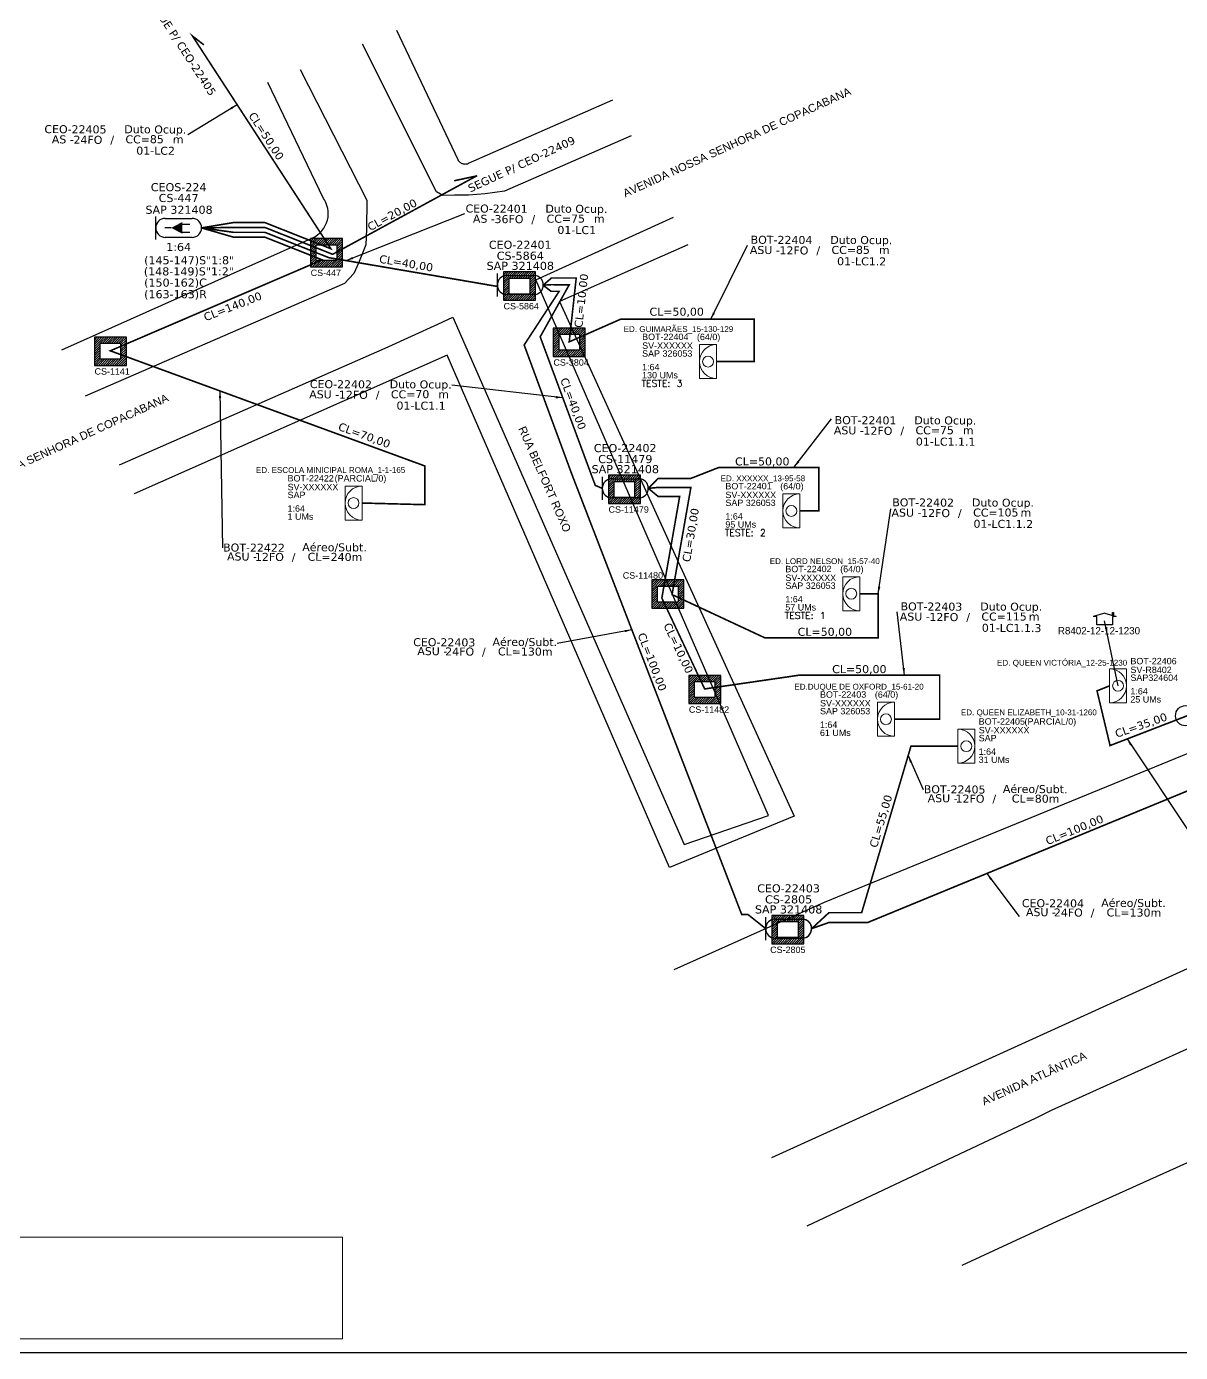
# Model space of a CAD drawing. Header units: inches. Extents: x 4735 to 6467, y 1468 to 2062.
# Drawn here: x 4931 to 5255.5, y 1468.4 to 1841.3 of the extents above; entities that cross this region are included whole.
import ezdxf
from ezdxf.enums import TextEntityAlignment as Align

# ---------------------------------------------------------------- set-up
doc = ezdxf.new("R2010")
doc.units = ezdxf.units.IN
doc.header["$MEASUREMENT"] = 0
for name, color, linetype in [('10.0-Cartográfico', 252, 'Continuous'), ('10.1-Caixas Subterrâneas', 5, 'Continuous'), ('20.4-CEOS', 1, 'Continuous'), ('20.5-CEO', 1, 'Continuous'), ('CAP a instalar', 1, 'Continuous'), ('celulas gpon', 7, 'Continuous'), ('DROP DE CLIENTE', 140, 'Continuous'), ('label_cabos', 7, 'Continuous'), ('Legenda', 1, 'Continuous'), ('Segmento de Logradouro Texto', 238, 'Continuous'), ('surveys', 252, 'Continuous'), ('surveys legendas', 7, 'Continuous')]:
    doc.layers.add(name, color=color, linetype=linetype)
doc.layers.add("20.0-LEGENDA DOS CDO'S", color=1, linetype='Continuous', lineweight=0)
doc.layers.add('20.1-CDO_INTERIOR', color=1, linetype='Continuous', lineweight=0)
doc.layers.add('EXTRA', color=50, linetype='Continuous', plot=False)
doc.styles.add('ARIAL', font='arial.ttf')
doc.styles.add('DIGICADE', font='arial.ttf')
doc.styles.add('ROMANS', font='romans.shx')
doc.styles.add('siredit', font='verdana.ttf')
doc.linetypes.add('FENCELINE1', pattern='A,0.25,-0.1,[133,ltypeshp.shx,S=0.1,R=0,X=-0.1,Y=0],-0.1,1', length=1.45)
doc.dimstyles.new('CC', dxfattribs={"dimtxt": 1, "dimasz": 2, "dimexe": 0.18, "dimexo": 0.0625, "dimgap": 0.09, "dimtad": 0, "dimdec": 0, "dimrnd": 1, "dimzin": 0, "dimdsep": 46, "dimtxsty": 'siredit', "dimblk": 'NONE', "dimcen": 0, "dimse1": 1, "dimse2": 1, "dimsd1": 1, "dimsd2": 1, "dimclrt": 7, "dimadec": 0, "dimazin": 0, "dimtfac": 1, "dimtdec": 0, "dimtofl": 0, "dimtmove": 0, "dimatfit": 3, "dimfxl": 0, "dimtolj": 1, "dimtzin": 0, "dimarcsym": 0})

# ---------------------------------------------------------------- blocks, each defined once
blk = doc.blocks.new('*U12')
at = {"layer": '20.4-CEOS', "color": 7, "style": 'siredit'}
for tag, p in [('FIBRAS_SPLITTER', (0, 0)), ('FIBRAS_TOP_C', (0, -4.13)), ('RESERVA_FINAIS', (0, -5.46))]:
    blk.add_attdef(tag, p, '', height=1.01, dxfattribs=at)
for tag, p, flags in [('ID_ATIVIDADE', (0, -6.77), 3), ('FATOR', (0, -8.09), 1), ('QTDE', (0, -9.4), 1), ('FID', (0, -10.71), 1)]:
    blk.add_attdef(tag, p, '', height=1.01, dxfattribs=dict(at, flags=flags))
blk = doc.blocks.new('*U14')
at = {"layer": '20.4-CEOS', "color": 7, "style": 'siredit'}
blk.add_attdef('FIBRAS_SPLITTER', (0, 0), '', height=1.01, dxfattribs=at)
for tag, p, flags in [('ID_ATIVIDADE', (0, -1.48), 3), ('QTDE', (0, -4.11), 1), ('FATOR', (0, -2.79), 1), ('FID', (0, -5.42), 1)]:
    blk.add_attdef(tag, p, '', height=1.01, dxfattribs=dict(at, flags=flags))
blk = doc.blocks.new('*X6')
at = {"color": 0, "linetype": 'Continuous'}
for p, q in [((-1.25, 0.34099), (-0.49099, 1.1)), ((-1.25, 0.517767), (-0.667767, 1.1)), ((-1.25, 0.694544), (-0.844544, 1.1)), ((-1.25, 0.87132), (-1.02132, 1.1)), ((-1.25, 1.048097), (-1.198097, 1.1)), ((-0.789214, 0.625), (-0.314214, 1.1)), ((-0.612437, 0.625), (-0.137437, 1.1)), ((-0.43566, 0.625), (0.03934, 1.1)), ((-0.258883, 0.625), (0.216117, 1.1)), ((-0.082107, 0.625), (0.392893, 1.1)), ((0.09467, 0.625), (0.56967, 1.1)), ((0.271447, 0.625), (0.746447, 1.1)), ((0.448223, 0.625), (0.923223, 1.1)), ((0.625, 0.625), (1.1, 1.1)), ((0.801777, 0.625), (1.25, 1.073223)), ((-1.25, 0.164214), (-0.8035, 0.610714)), ((-1.25, -0.012563), (-0.8035, 0.433937)), ((-1.25, -0.18934), (-0.8035, 0.25716)), ((-1.25, -0.366117), (-0.8035, 0.080383)), ((0.8035, 0.449947), (1.25, 0.896447)), ((0.8035, 0.27317), (1.25, 0.71967)), ((0.8035, 0.096393), (1.25, 0.542893)), ((0.8035, -0.080383), (1.25, 0.366117)), ((0.8035, -0.25716), (1.25, 0.18934)), ((0.8035, -0.433937), (1.25, 0.012563)), ((-1.25, -0.542893), (-0.8035, -0.096393)), ((-1.25, -0.71967), (-0.8035, -0.27317)), ((-1.25, -0.896447), (-0.8035, -0.449947)), ((-1.25, -1.073223), (-0.801777, -0.625)), ((-1.1, -1.1), (-0.625, -0.625)), ((-0.923223, -1.1), (-0.448223, -0.625)), ((-0.746447, -1.1), (-0.271447, -0.625)), ((-0.56967, -1.1), (-0.09467, -0.625)), ((-0.392893, -1.1), (0.082107, -0.625)), ((-0.216117, -1.1), (0.258883, -0.625)), ((-0.03934, -1.1), (0.43566, -0.625)), ((0.137437, -1.1), (0.612437, -0.625)), ((0.314214, -1.1), (0.789214, -0.625)), ((0.49099, -1.1), (1.25, -0.34099)), ((0.667767, -1.1), (1.25, -0.517767)), ((0.8035, -0.610714), (1.25, -0.164214)), ((0.844544, -1.1), (1.25, -0.694544)), ((1.02132, -1.1), (1.25, -0.87132)), ((1.198097, -1.1), (1.25, -1.048097))]:
    blk.add_line(p, q, dxfattribs=at)
blk = doc.blocks.new('MANHOLE_MQ')
at = {"color": 0, "linetype": 'Continuous'}
for p, q in [((0.00000623, 0.00000569), (-0.00000627, 0.00000569)), ((-0.00000627, 0.00000569), (-0.00000627, -0.00000531)), ((0.00000623, -0.00000531), (0.00000623, 0.00000569)), ((-0.00000404, 0.00000331), (0.00000399, 0.00000331)), ((-0.00000404, -0.00000294), (-0.00000404, 0.00000331)), ((0.00000399, 0.00000331), (0.00000399, -0.00000294)), ((0.00000399, -0.00000294), (-0.00000404, -0.00000294)), ((0.00000399, -0.00000294), (0.00000399, -0.00000294)), ((-0.00000627, -0.00000531), (0.00000623, -0.00000531))]:
    blk.add_line(p, q, dxfattribs=at)
at = {"color": 0, "linetype": 'Continuous', "xscale": 5e-06, "yscale": 5e-06, "zscale": 1e-05}
blk.add_blockref('*X6', (-0.00000002, 0.00000019), dxfattribs=at)
blk = doc.blocks.new('Teste  FTTH')
at = {"color": 0, "lineweight": 0, "style": 'ROMANS'}
for tag, p in [('TESTE', (-2.302, -0.29)), ('QTDE', (0.212, -0.29))]:
    blk.add_attdef(tag, p, '', height=0.48, dxfattribs=at)
for tag, p, flags in [('FID', (-2.227, -1.253), 1), ('FATOR', (-2.227, -2.028), 3), ('ID_ATIVIDADE', (-2.227, -2.716), 3)]:
    blk.add_attdef(tag, p, '', height=0.48, dxfattribs=dict(at, flags=flags))
blk = doc.blocks.new('Inst CB DT OCUP CFOA-SM-AS-80-TS-36')
at = {"layer": 'label_cabos', "color": 0, "style": 'siredit'}
for tag, flags, p in [('ID_ATIVIDADE', 3, (1.31, 2.67)), ('FATOR', 1, (11.56, 2.55))]:
    blk.add_attdef(tag, text='', height=1, rotation=359.69, dxfattribs=dict(at, flags=flags)).set_placement(p, align=Align.MIDDLE_CENTER)
for tag, p in [('DESTINO_CABO', (3.13, 1.26)), ('TIPO_CABO', (13.11, 1.24)), ('TIPO_CABO', (1.76, 0)), ('CABO', (4.69, -0.05)), ('/', (7.71, -0.05)), ('LANCE', (10.91, 0)), ('UND', (15.96, 0)), ('FID', (13.15, -1.41))]:
    blk.add_attdef(tag, text='', height=1, rotation=359.69, dxfattribs=at).set_placement(p, align=Align.MIDDLE_CENTER)
blk.add_attdef('QTDE', (12.43, -0.47), '', height=1, rotation=359.69, dxfattribs=at)
blk = doc.blocks.new('_None')
blk = doc.blocks.new('Inst CB DT OCUP CFOA-SM-ASU-120-S-12')
at = {"layer": 'label_cabos', "color": 0, "style": 'siredit'}
for tag, flags, p in [('ID_ATIVIDADE', 3, (1.31, 2.67)), ('FATOR', 1, (11.56, 2.55))]:
    blk.add_attdef(tag, text='', height=1, rotation=359.69, dxfattribs=dict(at, flags=flags)).set_placement(p, align=Align.MIDDLE_CENTER)
for tag, p in [('DESTINO_CABO', (3.13, 1.26)), ('TIPO_CABO', (13.11, 1.24)), ('TIPO_CABO', (1.26, 0)), ('CABO', (4.69, -0.05)), ('/', (7.71, -0.05)), ('LANCE', (10.91, 0)), ('UND', (15.96, 0)), ('FID', (13.15, -1.41))]:
    blk.add_attdef(tag, text='', height=1, rotation=359.69, dxfattribs=at).set_placement(p, align=Align.MIDDLE_CENTER)
blk.add_attdef('QTDE', (12.43, -0.47), '', height=1, rotation=359.69, dxfattribs=at)
blk = doc.blocks.new('LEGENDA DOS CABOS')
at = {"layer": 'EXTRA', "style": 'siredit'}
for tag, p in [('ID', (4.6, 0.97)), ('XX', (9.03, 0.97))]:
    blk.add_attdef(tag, text='', height=0.48, rotation=359.69, dxfattribs=at).set_placement(p, align=Align.MIDDLE_CENTER)
at = {"layer": 'Legenda', "color": 7, "style": 'siredit'}
for tag, p in [('TIPO_CABO', (1.31, 0)), ('CABO', (4.69, -0.05)), ('/', (6.81, -0.05)), ('METROS', (10.03, -0.05))]:
    blk.add_attdef(tag, text='', height=0.8, rotation=359.69, dxfattribs=at).set_placement(p, align=Align.MIDDLE_CENTER)
blk = doc.blocks.new('Inst CB DT OCUP CFOA-SM-AS-80-TS-24')
at = {"layer": 'label_cabos', "color": 0, "style": 'siredit'}
for tag, flags, p in [('ID_ATIVIDADE', 3, (1.31, 2.67)), ('FATOR', 1, (11.56, 2.55))]:
    blk.add_attdef(tag, text='', height=1, rotation=359.69, dxfattribs=dict(at, flags=flags)).set_placement(p, align=Align.MIDDLE_CENTER)
for tag, p in [('DESTINO_CABO', (3.13, 1.26)), ('TIPO_CABO', (13.11, 1.24)), ('TIPO_CABO', (1.76, 0)), ('CABO', (4.69, -0.05)), ('/', (7.71, -0.05)), ('LANCE', (10.91, 0)), ('UND', (15.96, 0)), ('FID', (13.15, -1.41))]:
    blk.add_attdef(tag, text='', height=1, rotation=359.69, dxfattribs=at).set_placement(p, align=Align.MIDDLE_CENTER)
blk.add_attdef('QTDE', (12.43, -0.47), '', height=1, rotation=359.69, dxfattribs=at)

msp = doc.modelspace()

# ---------------------------------------------------------------- linework, layer by layer
at = {"color": 0, "lineweight": 0}
for p, q in [((4741.66, 1500.76), (5019.91, 1500.76)), ((5019.91, 1500.76), (5019.91, 1472.25)), ((5019.91, 1472.25), (4741.66, 1472.25))]:
    msp.add_line(p, q, dxfattribs=at)
msp.add_lwpolyline([(4735.1, 1468.37), (5573.67, 1468.37), (5573.67, 2062.37), (4735.1, 2062.37), (4735.1, 1468.37)])
at = {"color": 1}
for points in [[(5138.86, 1590.81), (5138.86, 1584.32)], [(5141.56, 1590.26), (5149.11, 1590.26)], [(5141.56, 1584.88), (5149.03, 1584.88)]]:
    msp.add_lwpolyline(points, dxfattribs=at)
at = {"color": 5}
msp.add_circle((5256.95, 1647.44), 2.85, dxfattribs=at)
at = {"color": 1}
for centre, start, end in [((5141.56, 1587.57), 90, 270), ((5149.11, 1587.57), 268.3302, 90)]:
    msp.add_arc(centre, 2.69, start, end, dxfattribs=at)
at = {"layer": '10.0-Cartográfico'}
for points in [[(5035.03, 1840.21), (5052.32, 1803.81), (5052.41, 1803.61), (5052.55, 1803.43), (5052.68, 1803.27), (5052.86, 1803.13), (5053.03, 1802.99), (5053.21, 1802.87), (5053.43, 1802.77), (5053.63, 1802.69), (5053.85, 1802.63), (5054.09, 1802.61), (5054.31, 1802.59), (5054.55, 1802.6), (5054.77, 1802.64), (5054.99, 1802.68), (5055.28, 1802.79), (5095.86, 1820.63)], [(5101.09, 1810.54), (5065.46, 1794.96), (5060.04, 1794.23), (5055.35, 1793.84), (5051.37, 1793.8), (5048.11, 1793.76), (5046.29, 1794.74), (5025.47, 1836.3)], [(5008.02, 1829.21), (5026.77, 1792.4), (5026.61, 1784.31), (5026.4, 1779.89), (5024.35, 1774.72), (5023.07, 1771.76), (5020.45, 1769.03), (4947.48, 1737.3)], [(4940.92, 1750.34), (5012.15, 1782.12), (5012.87, 1782.63), (5013.52, 1783.19), (5014.1, 1783.83), (5014.6, 1784.52), (5015.03, 1785.26), (5015.39, 1786.01), (5015.64, 1786.81), (5015.81, 1787.64), (5015.86, 1788.48), (5015.85, 1789.31), (5015.73, 1790.12), (5015.52, 1790.93), (5015.2, 1791.72), (5014.82, 1792.47), (5014.58, 1792.87), (4998.9, 1825.51)], [(4957.17, 1718.03), (5031.86, 1750.81), (5046.66, 1757.53), (5050.88, 1759.49), (5115.92, 1611.18), (5139.64, 1619.36), (5074.24, 1770.06), (5112.95, 1787.65)], [(5116.98, 1779.87), (5080.92, 1763.91), (5146.87, 1619.2), (5111.79, 1604.72), (5049.32, 1748.84), (4961.28, 1709.84)], [(5113.17, 1576.06), (5155.44, 1595.03), (5346.86, 1673.51), (5347.27, 1673.72), (5347.64, 1673.94), (5347.99, 1674.21), (5348.32, 1674.52), (5348.6, 1674.85), (5348.86, 1675.22), (5349.05, 1675.61), (5349.2, 1675.99), (5349.32, 1676.4), (5349.38, 1676.83), (5349.4, 1677.26), (5349.37, 1677.68), (5349.3, 1678.11), (5349.16, 1678.51), (5348.96, 1678.96), (5324.1, 1726.82)], [(5329.56, 1729.46), (5374.2, 1645.91), (5374.77, 1644.51), (5375.16, 1643.07), (5375.4, 1641.59), (5375.46, 1640.11), (5375.35, 1638.63), (5375.09, 1637.16), (5374.64, 1635.73), (5374.05, 1634.35), (5373.3, 1633.04), (5372.42, 1631.79), (5371.38, 1630.64), (5370.23, 1629.61), (5368.97, 1628.68), (5367.6, 1627.89), (5367.29, 1627.73), (5324.63, 1606.85), (5140.48, 1523.11)], [(5375.95, 1607.3), (5219.18, 1536.44), (5218.35, 1536.04), (5214.84, 1534.29), (5150.4, 1503.89)], [(5194.15, 1492.93), (5222.09, 1505.87), (5222.31, 1505.95), (5287.43, 1535.31)]]:
    msp.add_lwpolyline(points, dxfattribs=at)
at = {"layer": '20.1-CDO_INTERIOR', "color": 0, "lineweight": 18}
for points in [[(5120.29, 1742.23), (5120.28, 1751.79), (5125.06, 1751.8), (5125.07, 1742.23)], [(5020.6, 1702.47), (5020.59, 1712.03), (5025.37, 1712.03), (5025.38, 1702.47)], [(5143.7, 1700.25), (5143.7, 1709.81), (5148.48, 1709.82), (5148.49, 1700.25)], [(5160.56, 1676.95), (5160.56, 1686.52), (5165.34, 1686.52), (5165.34, 1676.96)], [(5170.3, 1641.66), (5170.3, 1651.22), (5175.08, 1651.23), (5175.08, 1641.66)], [(5197.68, 1634.09), (5197.68, 1643.65), (5192.9, 1643.65), (5192.9, 1634.09)]]:
    msp.add_lwpolyline(points, close=True, dxfattribs=at)
at = {"layer": '20.1-CDO_INTERIOR', "color": 1, "lineweight": 18}
msp.add_lwpolyline([(5240.34, 1651.07), (5240.35, 1660.63), (5235.56, 1660.63), (5235.56, 1651.07)], close=True, dxfattribs=at)
at = {"layer": '20.1-CDO_INTERIOR', "color": 0, "lineweight": 18}
for centre in [(5122.68, 1747.01), (5022.98, 1707.25), (5146.09, 1705.03), (5162.95, 1681.74), (5172.69, 1646.44), (5195.29, 1638.87)]:
    msp.add_circle(centre, 1.53, dxfattribs=at)
at = {"layer": '20.1-CDO_INTERIOR', "color": 1, "lineweight": 18}
msp.add_circle((5237.95, 1655.85), 1.53, dxfattribs=at)
at = {"layer": '20.1-CDO_INTERIOR', "color": 0, "lineweight": 18}
for centre, start, end in [((5125.07, 1747.02), 90.0276, 270.0276), ((5025.38, 1707.25), 90.0276, 270.0276), ((5148.48, 1705.03), 90.0276, 270.0276), ((5165.34, 1681.74), 90.0276, 270.0276), ((5175.08, 1646.45), 90.0276, 270.0276), ((5192.9, 1638.87), 269.9724, 89.9724)]:
    msp.add_arc(centre, 4.78, start, end, dxfattribs=at)
at = {"layer": '20.1-CDO_INTERIOR', "color": 1, "lineweight": 18}
msp.add_arc((5235.56, 1655.85), 4.78, 269.9724, 89.9724, dxfattribs=at)
at = {"layer": '20.4-CEOS', "color": 0}
for p, q in [((4970.05, 1787.31), (4977.57, 1787.31)), ((4977.57, 1781.94), (4970.05, 1781.94))]:
    msp.add_line(p, q, dxfattribs=at)
for points in [[(4967.37, 1781.39), (4967.37, 1787.86)], [(4971.73, 1784.63), (4969.92, 1784.63)], [(4974.7, 1785.69), (4976.98, 1785.69)], [(4974.7, 1783.46), (4976.98, 1783.46)]]:
    msp.add_lwpolyline(points, dxfattribs=at)
msp.add_lwpolyline([(4971.73, 1784.63, 0, 3.31, 0), (4974.84, 1784.63, 3.31, 3.31, 0)], format="xyseb", dxfattribs=at)
for centre, start, end in [((4970.05, 1784.63), 90, 270), ((4977.57, 1784.63), 270, 90)]:
    msp.add_arc(centre, 2.68, start, end, dxfattribs=at)
at = {"layer": '20.5-CEO', "color": 5}
for p, q in [((5066.11, 1771.25), (5073.66, 1771.25)), ((5073.66, 1765.87), (5066.11, 1765.87))]:
    msp.add_line(p, q, dxfattribs=at)
at = {"layer": '20.5-CEO', "color": 0}
for p, q in [((5095.62, 1714.07), (5103.18, 1714.07)), ((5103.18, 1708.69), (5095.62, 1708.69))]:
    msp.add_line(p, q, dxfattribs=at)
at = {"layer": '20.5-CEO', "color": 1}
for p, q in [((5141.56, 1590.26), (5149.11, 1590.26)), ((5149.11, 1584.88), (5141.56, 1584.88))]:
    msp.add_line(p, q, dxfattribs=at)
at = {"layer": '20.5-CEO', "color": 5}
msp.add_lwpolyline([(5063.41, 1771.81), (5063.41, 1765.32)], dxfattribs=at)
at = {"layer": '20.5-CEO', "color": 0}
msp.add_lwpolyline([(5092.93, 1714.63), (5092.93, 1708.14)], dxfattribs=at)
at = {"layer": '20.5-CEO', "color": 1}
msp.add_lwpolyline([(5138.86, 1590.81), (5138.86, 1584.32)], dxfattribs=at)
at = {"layer": '20.5-CEO', "color": 5}
for centre, start, end in [((5066.11, 1768.56), 90, 270), ((5073.66, 1768.56), 270, 90)]:
    msp.add_arc(centre, 2.69, start, end, dxfattribs=at)
at = {"layer": '20.5-CEO', "color": 0}
for centre, start, end in [((5095.62, 1711.38), 90, 270), ((5103.18, 1711.38), 270, 90)]:
    msp.add_arc(centre, 2.69, start, end, dxfattribs=at)
at = {"layer": '20.5-CEO', "color": 1}
for centre, start, end in [((5141.56, 1587.57), 90, 270), ((5149.11, 1587.57), 270, 90)]:
    msp.add_arc(centre, 2.69, start, end, dxfattribs=at)
at = {"layer": 'CAP a instalar', "color": 0, "ltscale": 5, "const_width": 0.45}
for points in [[(4980.25, 1784.62), (4989.23, 1786.12), (4998.05, 1786.12), (5016.59, 1778.77), (4977.72, 1838.55), (4980.9, 1836.1), (4980.9, 1836.1)], [(4980.25, 1784.62), (4989.23, 1784.75), (4998.05, 1784.75), (5017.11, 1777.2), (5057.74, 1799.32)], [(5057.58, 1799.23), (5051.29, 1797.88)], [(4980.25, 1784.62), (4989.23, 1783.38), (4998.05, 1783.38), (5016.02, 1776.26), (5049.76, 1770.5), (5059.17, 1768.89), (5063.41, 1768.16)], [(5092.93, 1711.38), (5090.96, 1712.2), (5075.47, 1753.99), (5083.64, 1768.64), (5078.53, 1768.65), (5076.3, 1768.51)], [(5076.35, 1768.56), (5078.64, 1770.53), (5085.6, 1770.53), (5083.63, 1752.58), (5098.03, 1758.92), (5135.67, 1758.92), (5135.67, 1747.02), (5125.06, 1747.02)], [(5148.47, 1705.04), (5153.82, 1705.04), (5153.82, 1717.27), (5125.74, 1717.27), (5117.84, 1714.18), (5108.63, 1714.18), (5105.87, 1711.38)], [(5165.34, 1681.74), (5170.51, 1681.74), (5170.51, 1669.35), (5138.63, 1669.35), (5112.55, 1681.51), (5117.84, 1711.64), (5108.63, 1711.64), (5105.87, 1711.38)], [(5175.08, 1646.45), (5187.8, 1646.45), (5187.8, 1658.86), (5148.45, 1658.86), (5121.71, 1654.97), (5109.68, 1680.54), (5114.69, 1709.11), (5108.63, 1709.11), (5105.87, 1711.38)]]:
    msp.add_lwpolyline(points, dxfattribs=at)
at = {"layer": 'CAP a instalar', "color": 0, "linetype": 'FENCELINE1', "ltscale": 5, "const_width": 0.45}
for points in [[(4980.25, 1784.62), (4989.23, 1782.02), (4998.05, 1782.02), (5014.17, 1775.63), (4954.6, 1750.06), (5043.02, 1717.68), (5043.02, 1706.79), (5025.38, 1707.25)], [(5151.8, 1587.57), (5156.68, 1592.06), (5165.86, 1592.06), (5179.72, 1638.87), (5192.9, 1638.87)]]:
    msp.add_lwpolyline(points, dxfattribs=at)
at = {"layer": 'CAP a instalar', "color": 1, "linetype": 'FENCELINE1', "ltscale": 5, "const_width": 0.45}
for points in [[(5076.3, 1768.51), (5078.53, 1766.78), (5080.8, 1766.78), (5070.96, 1751.7), (5084.37, 1715.34), (5132.13, 1591.54), (5133.85, 1591.57), (5138.86, 1587.57)], [(5311.21, 1648.18), (5313.77, 1651.63), (5323.05, 1651.63), (5316.9, 1662.18), (5295.57, 1662.18), (5235.71, 1639.05), (5232.04, 1654.43), (5235.56, 1655.85)], [(5151.8, 1587.57), (5156.68, 1589.3), (5167.59, 1589.3), (5290.41, 1639.85), (5292.06, 1645.48), (5296.36, 1645.43), (5298.28, 1648.18)]]:
    msp.add_lwpolyline(points, dxfattribs=at)
at = {"layer": 'DROP DE CLIENTE'}
msp.add_lwpolyline([(5237.95, 1655.85), (5234.12, 1674.14)], dxfattribs=at)
at = {"layer": 'surveys', "color": 0}
for p, q in [((5234.19, 1676.28), (5230.97, 1675.33)), ((5231.98, 1673.03), (5231.98, 1675.33)), ((5234.19, 1676.28), (5237.41, 1675.33)), ((5236.35, 1676.42), (5236.69, 1676.42)), ((5236.35, 1675.66), (5236.35, 1676.42)), ((5236.4, 1675.34), (5236.4, 1673.03)), ((5237.41, 1675.33), (5236.4, 1675.33)), ((5236.69, 1676.42), (5236.69, 1675.56)), ((5236.4, 1673.03), (5231.98, 1673.03))]:
    msp.add_line(p, q, dxfattribs=at)
msp.add_lwpolyline([(5231.98, 1675.33), (5230.97, 1675.33)], dxfattribs=at)

# ---------------------------------------------------------------- block references
at = {"layer": '10.1-Caixas Subterrâneas', "color": 30, "xscale": 719521.9972001059, "yscale": 719521.9972001059, "zscale": 719521.9972001059}
for p, rotation in [((5015.37, 1777.79), 180.000000000063), ((5069.61, 1768.41), 180.000000000063), ((5083.63, 1752.58), 180.0000000000629), ((4954.6, 1750.06), 180.000000000063), ((5099.12, 1711.23), 180.0000000000629), ((5111.35, 1681.79), 180.0000000000629), ((5121.71, 1654.97), 180.0000000000627), ((5145.06, 1587.42), 180.0000000000627)]:
    msp.add_blockref('MANHOLE_MQ', p, dxfattribs=dict(at, rotation=rotation))
at = {"layer": "20.0-LEGENDA DOS CDO'S", "color": 0, "lineweight": 0, "xscale": 3.938625000000173, "yscale": 3.938624999999831, "zscale": 3.938624999999983, "rotation": 0.004078562106884199}
for p, values in [((5113.01, 1741.1), {'TESTE': 'TESTE:', 'QTDE': '3'}), ((5136.43, 1699.12), {'TESTE': 'TESTE:', 'QTDE': '2'}), ((5153.29, 1675.82), {'TESTE': 'TESTE:', 'QTDE': '1'})]:
    msp.add_blockref('Teste  FTTH', p, dxfattribs=at).add_auto_attribs(values)
at = {"layer": '20.4-CEOS', "color": 0, "lineweight": 0}
ref = msp.add_blockref('*U12', (4964.11, 1774.39), dxfattribs=dict(at, xscale=2.25, yscale=2.25, zscale=2.25))
ref.add_attrib('FIBRAS_SPLITTER', '(145-147)S"1:8"', (4964.11, 1774.39), dxfattribs={"color": 7, "height": 2.2718, "style": 'siredit'})
ref.add_attrib('FIBRAS_TOP_C', '(150-162)C', (4964.11, 1768.1), dxfattribs={"color": 7, "height": 2.272, "style": 'siredit'})
ref.add_attrib('RESERVA_FINAIS', '(163-163)R', (4964.11, 1764.84), dxfattribs={"color": 7, "height": 2.272, "style": 'siredit'})
at = {"layer": '20.4-CEOS', "color": 0, "lineweight": 0, "xscale": 2.25, "yscale": 2.25, "zscale": 2.25}
msp.add_blockref('*U14', (4964.02, 1771.26), dxfattribs=at).add_auto_attribs({'FIBRAS_SPLITTER': '(148-149)S"1:2"'})
at = {"layer": 'label_cabos', "color": 0, "lineweight": 0}
ref = msp.add_blockref('Inst CB DT OCUP CFOA-SM-AS-80-TS-24', (4937.76, 1809.52), dxfattribs=dict(at, xscale=2.25, yscale=2.25, zscale=2.25))
ref.add_attrib('DESTINO_CABO', 'CEO-22405', dxfattribs={"color": 0, "height": 2.25, "rotation": 359.69, "style": 'siredit'}).set_placement((4944.8, 1812.36), align=Align.MIDDLE_CENTER)
ref.add_attrib('CABO', '24FO', dxfattribs={"color": 0, "height": 2.25, "rotation": 359.69, "style": 'siredit'}).set_placement((4948.3, 1809.4), align=Align.MIDDLE_CENTER)
ref.add_attrib('TIPO_CABO', 'Duto Ocup.', dxfattribs={"color": 0, "height": 2.25, "rotation": 359.69, "style": 'siredit'}).set_placement((4967.25, 1812.32), align=Align.MIDDLE_CENTER)
ref.add_attrib('/', '/', dxfattribs={"color": 0, "height": 2.25, "rotation": 359.69, "style": 'siredit'}).set_placement((4955.12, 1809.4), align=Align.MIDDLE_CENTER)
ref.add_attrib('TIPO_CABO', 'AS - ', dxfattribs={"color": 0, "height": 2.25, "rotation": 359.69, "style": 'siredit'}).set_placement((4941.72, 1809.51), align=Align.MIDDLE_CENTER)
ref.add_attrib('FID', '01-LC2', dxfattribs={"color": 0, "height": 2.25, "rotation": 359.69, "style": 'siredit'}).set_placement((4967.34, 1806.33), align=Align.MIDDLE_CENTER)
ref.add_attrib('LANCE', 'CC=', dxfattribs={"color": 0, "height": 2.25, "rotation": 359.69, "style": 'siredit'}).set_placement((4962.3, 1809.52), align=Align.MIDDLE_CENTER)
ref.add_attrib('QTDE', '85', (4965.72, 1808.45), dxfattribs={"color": 0, "height": 2.25, "rotation": 359.69, "style": 'siredit'})
ref.add_attrib('UND', 'm', dxfattribs={"color": 0, "height": 2.25, "rotation": 359.69, "style": 'siredit'}).set_placement((4973.68, 1809.52), align=Align.MIDDLE_CENTER)
ref = msp.add_blockref('Inst CB DT OCUP CFOA-SM-AS-80-TS-36', (5056.16, 1787.2), dxfattribs=dict(at, xscale=2.25, yscale=2.25, zscale=2.25))
ref.add_attrib('DESTINO_CABO', 'CEO-22401', dxfattribs={"color": 0, "height": 2.25, "rotation": 359.69, "style": 'siredit'}).set_placement((5063.21, 1790.04), align=Align.MIDDLE_CENTER)
ref.add_attrib('CABO', '36FO', dxfattribs={"color": 0, "height": 2.25, "rotation": 359.69, "style": 'siredit'}).set_placement((5066.7, 1787.08), align=Align.MIDDLE_CENTER)
ref.add_attrib('TIPO_CABO', 'Duto Ocup.', dxfattribs={"color": 0, "height": 2.25, "rotation": 359.69, "style": 'siredit'}).set_placement((5085.65, 1790), align=Align.MIDDLE_CENTER)
ref.add_attrib('/', '/', dxfattribs={"color": 0, "height": 2.25, "rotation": 359.69, "style": 'siredit'}).set_placement((5073.52, 1787.08), align=Align.MIDDLE_CENTER)
ref.add_attrib('TIPO_CABO', 'AS - ', dxfattribs={"color": 0, "height": 2.25, "rotation": 359.69, "style": 'siredit'}).set_placement((5060.13, 1787.19), align=Align.MIDDLE_CENTER)
ref.add_attrib('FID', '01-LC1', dxfattribs={"color": 0, "height": 2.25, "rotation": 359.69, "style": 'siredit'}).set_placement((5085.74, 1784.02), align=Align.MIDDLE_CENTER)
ref.add_attrib('LANCE', 'CC=', dxfattribs={"color": 0, "height": 2.25, "rotation": 359.69, "style": 'siredit'}).set_placement((5080.71, 1787.2), align=Align.MIDDLE_CENTER)
ref.add_attrib('QTDE', '75', (5084.13, 1786.13), dxfattribs={"color": 0, "height": 2.25, "rotation": 359.69, "style": 'siredit'})
ref.add_attrib('UND', 'm', dxfattribs={"color": 0, "height": 2.25, "rotation": 359.69, "style": 'siredit'}).set_placement((5092.08, 1787.2), align=Align.MIDDLE_CENTER)
ref = msp.add_blockref('Inst CB DT OCUP CFOA-SM-ASU-120-S-12', (5136.28, 1778.41), dxfattribs=dict(at, xscale=2.25, yscale=2.25, zscale=2.25))
ref.add_attrib('DESTINO_CABO', 'BOT-22404', dxfattribs={"color": 0, "height": 2.25, "rotation": 359.69, "style": 'siredit'}).set_placement((5143.33, 1781.25), align=Align.MIDDLE_CENTER)
ref.add_attrib('CABO', '12FO', dxfattribs={"color": 0, "height": 2.25, "rotation": 359.69, "style": 'siredit'}).set_placement((5146.82, 1778.29), align=Align.MIDDLE_CENTER)
ref.add_attrib('TIPO_CABO', 'Duto Ocup.', dxfattribs={"color": 0, "height": 2.25, "rotation": 359.69, "style": 'siredit'}).set_placement((5165.77, 1781.21), align=Align.MIDDLE_CENTER)
ref.add_attrib('/', '/', dxfattribs={"color": 0, "height": 2.25, "rotation": 359.69, "style": 'siredit'}).set_placement((5153.64, 1778.29), align=Align.MIDDLE_CENTER)
ref.add_attrib('TIPO_CABO', 'ASU - ', dxfattribs={"color": 0, "height": 2.25, "rotation": 359.69, "style": 'siredit'}).set_placement((5139.12, 1778.4), align=Align.MIDDLE_CENTER)
ref.add_attrib('FID', '01-LC1.2', dxfattribs={"color": 0, "height": 2.25, "rotation": 359.69, "style": 'siredit'}).set_placement((5165.86, 1775.22), align=Align.MIDDLE_CENTER)
ref.add_attrib('LANCE', 'CC=', dxfattribs={"color": 0, "height": 2.25, "rotation": 359.69, "style": 'siredit'}).set_placement((5160.83, 1778.41), align=Align.MIDDLE_CENTER)
ref.add_attrib('QTDE', '85', (5164.25, 1777.34), dxfattribs={"color": 0, "height": 2.25, "rotation": 359.69, "style": 'siredit'})
ref.add_attrib('UND', 'm', dxfattribs={"color": 0, "height": 2.25, "rotation": 359.69, "style": 'siredit'}).set_placement((5172.2, 1778.41), align=Align.MIDDLE_CENTER)
ref = msp.add_blockref('Inst CB DT OCUP CFOA-SM-ASU-120-S-12', (5012.39, 1737.82), dxfattribs=dict(at, xscale=2.25, yscale=2.25, zscale=2.25))
ref.add_attrib('DESTINO_CABO', 'CEO-22402', dxfattribs={"color": 0, "height": 2.25, "rotation": 359.69, "style": 'siredit'}).set_placement((5019.44, 1740.66), align=Align.MIDDLE_CENTER)
ref.add_attrib('CABO', '12FO', dxfattribs={"color": 0, "height": 2.25, "rotation": 359.69, "style": 'siredit'}).set_placement((5022.93, 1737.7), align=Align.MIDDLE_CENTER)
ref.add_attrib('TIPO_CABO', 'Duto Ocup.', dxfattribs={"color": 0, "height": 2.25, "rotation": 359.69, "style": 'siredit'}).set_placement((5041.88, 1740.62), align=Align.MIDDLE_CENTER)
ref.add_attrib('/', '/', dxfattribs={"color": 0, "height": 2.25, "rotation": 359.69, "style": 'siredit'}).set_placement((5029.75, 1737.7), align=Align.MIDDLE_CENTER)
ref.add_attrib('TIPO_CABO', 'ASU - ', dxfattribs={"color": 0, "height": 2.25, "rotation": 359.69, "style": 'siredit'}).set_placement((5015.23, 1737.81), align=Align.MIDDLE_CENTER)
ref.add_attrib('FID', '01-LC1.1', dxfattribs={"color": 0, "height": 2.25, "rotation": 359.69, "style": 'siredit'}).set_placement((5041.97, 1734.63), align=Align.MIDDLE_CENTER)
ref.add_attrib('LANCE', 'CC=', dxfattribs={"color": 0, "height": 2.25, "rotation": 359.69, "style": 'siredit'}).set_placement((5036.94, 1737.82), align=Align.MIDDLE_CENTER)
ref.add_attrib('QTDE', '70', (5040.36, 1736.75), dxfattribs={"color": 0, "height": 2.25, "rotation": 359.69, "style": 'siredit'})
ref.add_attrib('UND', 'm', dxfattribs={"color": 0, "height": 2.25, "rotation": 359.69, "style": 'siredit'}).set_placement((5048.31, 1737.82), align=Align.MIDDLE_CENTER)
ref = msp.add_blockref('Inst CB DT OCUP CFOA-SM-ASU-120-S-12', (5159.9, 1727.69), dxfattribs=dict(at, xscale=2.25, yscale=2.25, zscale=2.25))
ref.add_attrib('DESTINO_CABO', 'BOT-22401', dxfattribs={"color": 0, "height": 2.25, "rotation": 359.69, "style": 'siredit'}).set_placement((5166.95, 1730.53), align=Align.MIDDLE_CENTER)
ref.add_attrib('CABO', '12FO', dxfattribs={"color": 0, "height": 2.25, "rotation": 359.69, "style": 'siredit'}).set_placement((5170.44, 1727.57), align=Align.MIDDLE_CENTER)
ref.add_attrib('TIPO_CABO', 'Duto Ocup.', dxfattribs={"color": 0, "height": 2.25, "rotation": 359.69, "style": 'siredit'}).set_placement((5189.39, 1730.49), align=Align.MIDDLE_CENTER)
ref.add_attrib('/', '/', dxfattribs={"color": 0, "height": 2.25, "rotation": 359.69, "style": 'siredit'}).set_placement((5177.26, 1727.57), align=Align.MIDDLE_CENTER)
ref.add_attrib('TIPO_CABO', 'ASU - ', dxfattribs={"color": 0, "height": 2.25, "rotation": 359.69, "style": 'siredit'}).set_placement((5162.74, 1727.68), align=Align.MIDDLE_CENTER)
ref.add_attrib('FID', '01-LC1.1.1', dxfattribs={"color": 0, "height": 2.25, "rotation": 359.69, "style": 'siredit'}).set_placement((5189.48, 1724.51), align=Align.MIDDLE_CENTER)
ref.add_attrib('LANCE', 'CC=', dxfattribs={"color": 0, "height": 2.25, "rotation": 359.69, "style": 'siredit'}).set_placement((5184.45, 1727.7), align=Align.MIDDLE_CENTER)
ref.add_attrib('QTDE', '75', (5187.87, 1726.62), dxfattribs={"color": 0, "height": 2.25, "rotation": 359.69, "style": 'siredit'})
ref.add_attrib('UND', 'm', dxfattribs={"color": 0, "height": 2.25, "rotation": 359.69, "style": 'siredit'}).set_placement((5195.82, 1727.7), align=Align.MIDDLE_CENTER)
ref = msp.add_blockref('Inst CB DT OCUP CFOA-SM-ASU-120-S-12', (5176.11, 1704.56), dxfattribs=dict(at, xscale=2.25, yscale=2.25, zscale=2.25))
ref.add_attrib('DESTINO_CABO', 'BOT-22402', dxfattribs={"color": 0, "height": 2.25, "rotation": 359.69, "style": 'siredit'}).set_placement((5183.15, 1707.4), align=Align.MIDDLE_CENTER)
ref.add_attrib('CABO', '12FO', dxfattribs={"color": 0, "height": 2.25, "rotation": 359.69, "style": 'siredit'}).set_placement((5186.65, 1704.44), align=Align.MIDDLE_CENTER)
ref.add_attrib('TIPO_CABO', 'Duto Ocup.', dxfattribs={"color": 0, "height": 2.25, "rotation": 359.69, "style": 'siredit'}).set_placement((5205.6, 1707.36), align=Align.MIDDLE_CENTER)
ref.add_attrib('/', '/', dxfattribs={"color": 0, "height": 2.25, "rotation": 359.69, "style": 'siredit'}).set_placement((5193.46, 1704.44), align=Align.MIDDLE_CENTER)
ref.add_attrib('TIPO_CABO', 'ASU - ', dxfattribs={"color": 0, "height": 2.25, "rotation": 359.69, "style": 'siredit'}).set_placement((5178.95, 1704.55), align=Align.MIDDLE_CENTER)
ref.add_attrib('FID', '01-LC1.1.2', dxfattribs={"color": 0, "height": 2.25, "rotation": 359.69, "style": 'siredit'}).set_placement((5205.69, 1701.38), align=Align.MIDDLE_CENTER)
ref.add_attrib('LANCE', 'CC=', dxfattribs={"color": 0, "height": 2.25, "rotation": 359.69, "style": 'siredit'}).set_placement((5200.65, 1704.56), align=Align.MIDDLE_CENTER)
ref.add_attrib('QTDE', '105', (5204.07, 1703.49), dxfattribs={"color": 0, "height": 2.25, "rotation": 359.69, "style": 'siredit'})
ref.add_attrib('UND', 'm', dxfattribs={"color": 0, "height": 2.25, "rotation": 359.69, "style": 'siredit'}).set_placement((5212.03, 1704.56), align=Align.MIDDLE_CENTER)
ref = msp.add_blockref('LEGENDA DOS CABOS', (4985.46, 1691.03), dxfattribs=dict(at, xscale=2.25, yscale=2.25, zscale=2.25))
ref.add_attrib('ID', 'BOT-22422', dxfattribs={"color": 0, "height": 2.25, "rotation": 359.69, "style": 'siredit'}).set_placement((4995, 1694.7), align=Align.MIDDLE_CENTER)
ref.add_attrib('CABO', '12FO', dxfattribs={"color": 0, "height": 2.25, "rotation": 359.69, "style": 'siredit'}).set_placement((4999.33, 1692.1), align=Align.MIDDLE_CENTER)
ref.add_attrib('METROS', 'CL=240m', dxfattribs={"color": 0, "height": 2.25, "rotation": 359.69, "style": 'siredit'}).set_placement((5017.77, 1692.1), align=Align.MIDDLE_CENTER)
ref.add_attrib('XX', 'Aéreo/Subt.', dxfattribs={"color": 0, "height": 2.25, "rotation": 359.69, "style": 'siredit'}).set_placement((5017.65, 1694.8), align=Align.MIDDLE_CENTER)
ref.add_attrib('/', '/', dxfattribs={"color": 0, "height": 2.25, "rotation": 359.69, "style": 'siredit'}).set_placement((5006.14, 1692.1), align=Align.MIDDLE_CENTER)
ref.add_attrib('TIPO_CABO', 'ASU -', dxfattribs={"color": 0, "height": 2.25, "rotation": 359.69, "style": 'siredit'}).set_placement((4991.63, 1692.21), align=Align.MIDDLE_CENTER)
ref = msp.add_blockref('Inst CB DT OCUP CFOA-SM-ASU-120-S-12', (5178.44, 1675.31), dxfattribs=dict(at, xscale=2.25, yscale=2.25, zscale=2.25))
ref.add_attrib('DESTINO_CABO', 'BOT-22403', dxfattribs={"color": 0, "height": 2.25, "rotation": 359.69, "style": 'siredit'}).set_placement((5185.48, 1678.15), align=Align.MIDDLE_CENTER)
ref.add_attrib('CABO', '12FO', dxfattribs={"color": 0, "height": 2.25, "rotation": 359.69, "style": 'siredit'}).set_placement((5188.98, 1675.2), align=Align.MIDDLE_CENTER)
ref.add_attrib('TIPO_CABO', 'Duto Ocup.', dxfattribs={"color": 0, "height": 2.25, "rotation": 359.69, "style": 'siredit'}).set_placement((5207.93, 1678.11), align=Align.MIDDLE_CENTER)
ref.add_attrib('/', '/', dxfattribs={"color": 0, "height": 2.25, "rotation": 359.69, "style": 'siredit'}).set_placement((5195.8, 1675.2), align=Align.MIDDLE_CENTER)
ref.add_attrib('TIPO_CABO', 'ASU - ', dxfattribs={"color": 0, "height": 2.25, "rotation": 359.69, "style": 'siredit'}).set_placement((5181.28, 1675.3), align=Align.MIDDLE_CENTER)
ref.add_attrib('FID', '01-LC1.1.3', dxfattribs={"color": 0, "height": 2.25, "rotation": 359.69, "style": 'siredit'}).set_placement((5208.02, 1672.13), align=Align.MIDDLE_CENTER)
ref.add_attrib('LANCE', 'CC=', dxfattribs={"color": 0, "height": 2.25, "rotation": 359.69, "style": 'siredit'}).set_placement((5202.98, 1675.32), align=Align.MIDDLE_CENTER)
ref.add_attrib('QTDE', '115', (5206.4, 1674.24), dxfattribs={"color": 0, "height": 2.25, "rotation": 359.69, "style": 'siredit'})
ref.add_attrib('UND', 'm', dxfattribs={"color": 0, "height": 2.25, "rotation": 359.69, "style": 'siredit'}).set_placement((5214.36, 1675.32), align=Align.MIDDLE_CENTER)
ref = msp.add_blockref('LEGENDA DOS CABOS', (5038.96, 1664.42), dxfattribs=dict(at, xscale=2.25, yscale=2.25, zscale=2.25))
ref.add_attrib('ID', 'CEO-22403', dxfattribs={"color": 0, "height": 2.25, "rotation": 359.69, "style": 'siredit'}).set_placement((5048.5, 1668.09), align=Align.MIDDLE_CENTER)
ref.add_attrib('CABO', '24FO', dxfattribs={"color": 0, "height": 2.25, "rotation": 359.69, "style": 'siredit'}).set_placement((5052.83, 1665.49), align=Align.MIDDLE_CENTER)
ref.add_attrib('METROS', 'CL=130m', dxfattribs={"color": 0, "height": 2.25, "rotation": 359.69, "style": 'siredit'}).set_placement((5071.27, 1665.49), align=Align.MIDDLE_CENTER)
ref.add_attrib('XX', 'Aéreo/Subt.', dxfattribs={"color": 0, "height": 2.25, "rotation": 359.69, "style": 'siredit'}).set_placement((5071.15, 1668.18), align=Align.MIDDLE_CENTER)
ref.add_attrib('/', '/', dxfattribs={"color": 0, "height": 2.25, "rotation": 359.69, "style": 'siredit'}).set_placement((5059.64, 1665.49), align=Align.MIDDLE_CENTER)
ref.add_attrib('TIPO_CABO', 'ASU -', dxfattribs={"color": 0, "height": 2.25, "rotation": 359.69, "style": 'siredit'}).set_placement((5045.13, 1665.59), align=Align.MIDDLE_CENTER)
ref = msp.add_blockref('LEGENDA DOS CABOS', (5182.47, 1623.06), dxfattribs=dict(at, xscale=2.25, yscale=2.25, zscale=2.25))
ref.add_attrib('ID', 'BOT-22405', dxfattribs={"color": 0, "height": 2.25, "rotation": 359.69, "style": 'siredit'}).set_placement((5192.01, 1626.72), align=Align.MIDDLE_CENTER)
ref.add_attrib('CABO', '12FO', dxfattribs={"color": 0, "height": 2.25, "rotation": 359.69, "style": 'siredit'}).set_placement((5196.33, 1624.12), align=Align.MIDDLE_CENTER)
ref.add_attrib('METROS', 'CL=80m', dxfattribs={"color": 0, "height": 2.25, "rotation": 359.69, "style": 'siredit'}).set_placement((5214.77, 1624.12), align=Align.MIDDLE_CENTER)
ref.add_attrib('XX', 'Aéreo/Subt.', dxfattribs={"color": 0, "height": 2.25, "rotation": 359.69, "style": 'siredit'}).set_placement((5214.66, 1626.82), align=Align.MIDDLE_CENTER)
ref.add_attrib('/', '/', dxfattribs={"color": 0, "height": 2.25, "rotation": 359.69, "style": 'siredit'}).set_placement((5203.15, 1624.12), align=Align.MIDDLE_CENTER)
ref.add_attrib('TIPO_CABO', 'ASU -', dxfattribs={"color": 0, "height": 2.25, "rotation": 359.69, "style": 'siredit'}).set_placement((5188.63, 1624.23), align=Align.MIDDLE_CENTER)
ref = msp.add_blockref('LEGENDA DOS CABOS', (5210.11, 1591.02), dxfattribs=dict(at, xscale=2.25, yscale=2.25, zscale=2.25))
ref.add_attrib('ID', 'CEO-22404', dxfattribs={"color": 0, "height": 2.25, "rotation": 359.69, "style": 'siredit'}).set_placement((5219.65, 1594.69), align=Align.MIDDLE_CENTER)
ref.add_attrib('CABO', '24FO', dxfattribs={"color": 0, "height": 2.25, "rotation": 359.69, "style": 'siredit'}).set_placement((5223.97, 1592.09), align=Align.MIDDLE_CENTER)
ref.add_attrib('METROS', 'CL=130m', dxfattribs={"color": 0, "height": 2.25, "rotation": 359.69, "style": 'siredit'}).set_placement((5242.41, 1592.09), align=Align.MIDDLE_CENTER)
ref.add_attrib('XX', 'Aéreo/Subt.', dxfattribs={"color": 0, "height": 2.25, "rotation": 359.69, "style": 'siredit'}).set_placement((5242.3, 1594.79), align=Align.MIDDLE_CENTER)
ref.add_attrib('/', '/', dxfattribs={"color": 0, "height": 2.25, "rotation": 359.69, "style": 'siredit'}).set_placement((5230.79, 1592.09), align=Align.MIDDLE_CENTER)
ref.add_attrib('TIPO_CABO', 'ASU -', dxfattribs={"color": 0, "height": 2.25, "rotation": 359.69, "style": 'siredit'}).set_placement((5216.27, 1592.2), align=Align.MIDDLE_CENTER)

# ---------------------------------------------------------------- texts
at = {"color": 3, "style": 'ARIAL'}
for s, p in [('ED. GUIMARÃES_15-130-129', (5098.94, 1755.36)), ('ED. ESCOLA MINICIPAL ROMA_1-1-165', (4995.54, 1715.72)), ('ED. XXXXXX_13-95-58', (5126.2, 1713.38)), ('ED. LORD NELSON_15-57-40', (5140.02, 1690.08)), ('ED. QUEEN VICTÓRIA_12-25-1230', (5203.93, 1661.53)), ('ED.DUQUE DE OXFORD_15-61-20', (5146.95, 1654.79)), ('ED. QUEEN ELIZABETH_10-31-1260', (5193.75, 1647.57))]:
    msp.add_text(s, height=1.62, rotation=0.0099, dxfattribs=at).set_placement(p)
at = {"layer": '10.1-Caixas Subterrâneas', "color": 30, "style": 'ARIAL'}
for s, p in [('CS-447', (5010.94, 1771.09)), ('CS-5864', (5065.18, 1761.71)), ('CS-1141', (4950.17, 1743.36)), ('CS-3804', (5079.2, 1745.88)), ('CS-11479', (5094.69, 1704.53)), ('CS-11480', (5098.69, 1685.99)), ('CS-11482', (5117.28, 1648.27)), ('CS-2805', (5140.14, 1580.72))]:
    msp.add_text(s, height=1.8, dxfattribs=at).set_placement(p)
at = {"layer": "20.0-LEGENDA DOS CDO'S", "color": 0, "style": 'ARIAL'}
for s, rotation, p in [('BOT-22404', 0.118, (5104.14, 1753.07)), ('SV-XXXXXX', 359.9724, (5104.14, 1750.62)), ('SAP 326053', 359.9724, (5104.13, 1748.4)), ('1:64', 359.9724, (5104.12, 1744.59)), ('130 UMs', 359.9724, (5104.12, 1742.31)), ('SV-XXXXXX', 359.9724, (5004.45, 1710.85)), ('BOT-22422', 359.9724, (5004.44, 1713.31)), ('BOT-22401', 0.118, (5127.55, 1711.09)), ('SAP', 359.9724, (5004.44, 1708.63)), ('SAP 326053', 359.9724, (5127.55, 1706.42)), ('SV-XXXXXX', 359.9724, (5127.56, 1708.64)), ('1:64', 359.9724, (5004.43, 1704.82)), ('1 UMs', 359.9724, (5004.43, 1702.54)), ('1:64', 359.9724, (5127.54, 1702.61)), ('95 UMs', 359.9724, (5127.53, 1700.33)), ('BOT-22402', 0.118, (5144.41, 1687.79)), ('SV-XXXXXX', 359.9724, (5144.42, 1685.34)), ('SAP 326053', 359.9724, (5144.41, 1683.12)), ('57 UMs', 359.9724, (5144.39, 1677.03)), ('1:64', 359.9724, (5144.39, 1679.31)), ('SV-XXXXXX', 359.9724, (5154.16, 1650.05)), ('BOT-22403', 0.118, (5154.15, 1652.5)), ('SAP 326053', 359.9724, (5154.15, 1647.83)), ('1:64', 359.9724, (5154.13, 1644.02)), ('BOT-22405', 359.9724, (5198.77, 1644.93)), ('61 UMs', 359.9724, (5154.13, 1641.74)), ('SAP', 359.9724, (5198.77, 1640.25)), ('SV-XXXXXX', 359.9724, (5198.78, 1642.47)), ('1:64', 359.9724, (5198.75, 1636.44)), ('31 UMs', 359.9724, (5198.75, 1634.16))]:
    msp.add_text(s, height=1.8, rotation=rotation, dxfattribs=at).set_placement(p)
for s, p in [('(64/0)', (5122.83, 1753.06)), ('         (PARCIAL/0)', (5021.79, 1713.3)), ('(64/0)', (5146.25, 1711.08)), ('(64/0)', (5163.11, 1687.78)), ('(64/0)', (5172.85, 1652.49)), ('        (PARCIAL/0)', (5216.12, 1644.92))]:
    msp.add_text(s, height=1.8, rotation=359.9724, dxfattribs=at).set_placement(p, align=Align.CENTER)
at = {"layer": "20.0-LEGENDA DOS CDO'S", "color": 1, "style": 'ARIAL'}
for s, p in [('BOT-22406', (5241.43, 1661.91)), ('SV-R8402', (5241.44, 1659.45)), ('SAP324604', (5241.43, 1657.23)), ('25 UMs', (5241.41, 1651.14)), ('1:64', (5241.42, 1653.43))]:
    msp.add_text(s, height=1.8, rotation=359.9724, dxfattribs=at).set_placement(p)
at = {"layer": '20.4-CEOS', "color": 7, "style": 'siredit'}
for s, p in [('CEOS-224', (4973.81, 1797.21)), ('CS-447', (4973.81, 1794.17)), ('SAP 321408', (4973.93, 1790.86)), ('1:64', (4973.81, 1780.38))]:
    msp.add_text(s, height=2.272, dxfattribs=at).set_placement(p, align=Align.TOP_CENTER)
at = {"layer": '20.4-CEOS', "color": 5, "style": 'siredit'}
msp.add_text('CEO-22401', height=2.272, dxfattribs=at).set_placement((5069.86, 1781.02), align=Align.TOP_CENTER)
at = {"layer": '20.4-CEOS', "color": 0, "style": 'siredit'}
msp.add_text('CEO-22402', height=2.272, dxfattribs=at).set_placement((5099.37, 1723.84), align=Align.TOP_CENTER)
at = {"layer": '20.4-CEOS', "color": 1, "style": 'siredit'}
msp.add_text('CEO-22403', height=2.272, dxfattribs=at).set_placement((5145.31, 1600.03), align=Align.TOP_CENTER)
at = {"layer": '20.5-CEO', "color": 5, "style": 'siredit'}
for s, p in [('SAP 321408', (5069.88, 1775.1)), ('CS-5864', (5069.88, 1777.94))]:
    msp.add_text(s, height=2.281, dxfattribs=at).set_placement(p, align=Align.TOP_CENTER)
at = {"layer": '20.5-CEO', "color": 0, "style": 'siredit'}
for s, p in [('CS-11479', (5099.4, 1720.76)), ('SAP 321408', (5099.4, 1717.92))]:
    msp.add_text(s, height=2.281, dxfattribs=at).set_placement(p, align=Align.TOP_CENTER)
at = {"layer": '20.5-CEO', "color": 1, "style": 'siredit'}
for s, p in [('CS-2805', (5145.33, 1596.94)), ('SAP 321408', (5145.33, 1594.11))]:
    msp.add_text(s, height=2.281, dxfattribs=at).set_placement(p, align=Align.TOP_CENTER)
at = {"layer": 'celulas gpon', "style": 'siredit'}
for s, rotation, p in [('SEGUE P/ CEO-22405', 303.0462, (4964.7, 1849.04)), ('CL=50,00', 303.0462, (4993.36, 1816.24)), ('SEGUE P/ CEO-22409', 25.1006, (5055.83, 1794.55)), ('CL=20,00', 28.54, (5027.66, 1783.67)), ('CL=40,00', 350.4346, (5030.06, 1774.86)), ('CL=10,00', 83.5891, (5087.28, 1756.42)), ('CL=140,00', 21.5124, (4981.39, 1758.34)), ('CL=50,00', 0.0098, (5106.2, 1759.93)), ('CL=40,00', 290.4012, (5081.05, 1741.98)), ('CL=70,00', 339.9762, (5018.46, 1727.86)), ('CL=50,00', 0.0098, (5130.26, 1717.83)), ('CL=30,00', 80.4828, (5117.61, 1690.52)), ('CL=100,00', 291.0893, (5102.82, 1670.23)), ('CL=10,00', 295.2137, (5110.07, 1672.9)), ('CL=50,00', 0.0098, (5147.87, 1669.91)), ('CL=50,00', 0.0098, (5157.56, 1659.42)), ('CL=35,00', 19.1769, (5237.57, 1641.21)), ('CL=55,00', 73.4997, (5170.15, 1610.14)), ('CL=100,00', 22.3978, (5218.14, 1611.02))]:
    msp.add_text(s, height=2.25, rotation=rotation, dxfattribs=at).set_placement(p)
at = {"layer": 'Segmento de Logradouro Texto', "color": 7, "linetype": 'Continuous', "style": 'DIGICADE'}
for s, rotation, p in [('AVENIDA NOSSA SENHORA DE COPACABANA', 24.4957, (5099.38, 1793.16)), ('AVENIDA NOSSA SENHORA DE COPACABANA', 24.4957, (4907.48, 1706.98)), ('RUA BELFORT ROXO', 293.7378, (5069.25, 1728.2)), ('AVENIDA ATLÂNTICA', 24.4957, (5200.26, 1537.81))]:
    msp.add_text(s, height=2.25, rotation=rotation, dxfattribs=at).set_placement(p)
at = {"layer": 'surveys legendas', "color": 0}
msp.add_text('R8402-12-12-1230', height=2.0592, dxfattribs=at).set_placement((5221.03, 1670.32))

# ---------------------------------------------------------------- leaders
at = {"layer": 'label_cabos'}
for points in [[(4990.26, 1819.27), (4976.38, 1810.8)], [(5020.91, 1775.43), (5054.3, 1788.63)], [(5123.43, 1758.92), (5133.72, 1779.72)], [(4985.42, 1738.78), (4986.11, 1694.67)], [(5081.84, 1736.81), (5050.66, 1740.35)], [(5146.82, 1717.27), (5157.4, 1730.94)], [(5170.51, 1681.74), (5174.02, 1705.62)], [(5177.91, 1658.86), (5175.88, 1676.63)], [(5101.24, 1671.61), (5080.26, 1667.76)], [(5240.48, 1640.9), (5258.64, 1613.78)], [(5178.93, 1636.21), (5183.11, 1626.7)], [(5201.06, 1603.07), (5210.11, 1591.02)]]:
    msp.add_leader(points, dimstyle='CC', override={"dimgap": 0.09, "dimtad": 0}, dxfattribs=at)

doc.saveas('drawing.dxf')
